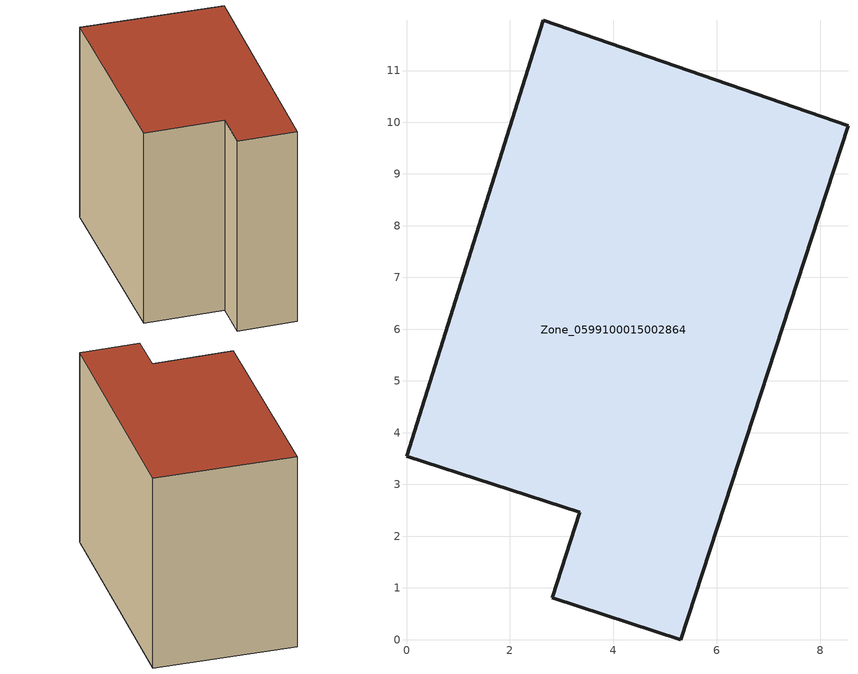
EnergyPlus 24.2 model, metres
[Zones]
Zone_0599100015002864
 floor ground (C_G): 2.82,0.81 3.35,2.46 0,3.55 2.64,11.97 8.53,9.94 5.3,0 z0.85
 wall outside (C_F): 3.35,2.46 2.82,0.81 5.3,0 8.53,9.94 2.64,11.97 0,3.55 3.35,2.46 z0.85:10.11
 roof outside (C_R): 8.53,9.94 2.64,11.97 0,3.55 3.35,2.46 2.82,0.81 5.3,0 z10.11
[BUILDING]
Pand.0599100015002864: North Axis=0; Terrain=City; Loads Convergence Tolerance Value=0.04; Temperature Convergence Tolerance Value=0.4; Solar Distribution=FullExterior; Maximum Number of Warmup Days=25; Minimum Number of Warmup Days=1
[Site:Location]
Rotterdam.The.Hague.AP_ZH_NLD Design_Conditions: Latitude=51.96; Longitude=4.45; Time Zone=1; Elevation=-4.5
[SITE:GROUNDTEMPERATURE:BUILDINGSURFACE]
18, 18, 18, 18, 18, 18, 18, 18, 18, 18, 18, 18
[MATERIAL] Thermal Absorptance=0.9; Solar Absorptance=0.7; Visible Absorptance=0.7
Name | Roughness | Thickness | Conductivity | Density | Specific Heat
G.TI.1965-1974 | MediumSmooth | 0.15 | 0.882353 | 540 | 1210
F.TI.1965-1974 | Rough | 0.3 | 0.697674 | 1920 | 840
R.TI.1965-1974 | MediumRough | 0.2 | 0.232558 | 1500 | 1000
[CONSTRUCTION]
C_G: G.TI.1965-1974
C_F: F.TI.1965-1974
C_R: R.TI.1965-1974
[ZONE]
Zone_0599100015002864: Type=1; Multiplier=1; Ceiling Height=Autocalculate; Volume=Autocalculate; Floor Area=autocalculate; Part of Total Floor Area=Yes
[ZONEINFILTRATION:DESIGNFLOWRATE]
Infil_Zone_0599100015002864: Zone or ZoneList or Space or SpaceList=Zone_0599100015002864; Schedule=AlwaysOn; Design Flow Rate Calculation Method=Flow/Area; Flow Rate per Floor Area=0.003; Constant Term Coefficient=1; Temperature Term Coefficient=0; Velocity Term Coefficient=0; Velocity Squared Term Coefficient=0
[HVACTEMPLATE:ZONE:IDEALLOADSAIRSYSTEM]
Zone_0599100015002864: Maximum Heating Supply Air Temperature=50; Minimum Cooling Supply Air Temperature=13; Maximum Heating Supply Air Humidity Ratio=0.0156; Minimum Cooling Supply Air Humidity Ratio=0.0077; Heating Limit=NoLimit; Cooling Limit=NoLimit; Dehumidification Control Type=ConstantSensibleHeatRatio; Cooling Sensible Heat Ratio=0.7; Dehumidification Setpoint=60; Humidification Control Type=None; Humidification Setpoint=30; Outdoor Air Method=None; Outdoor Air Flow Rate per Person=0.00944; Outdoor Air Flow Rate per Zone Floor Area=0; Outdoor Air Flow Rate per Zone=0; Demand Controlled Ventilation Type=None; Outdoor Air Economizer Type=NoEconomizer; Heat Recovery Type=None; Sensible Heat Recovery Effectiveness=0.7; Latent Heat Recovery Effectiveness=0.65
[ZONECONTROL:THERMOSTAT]
ThermostatControl_Zone_0599100015002864: Zone or ZoneList=Zone_0599100015002864; Control Type Schedule=DualSetpointControlType; Control 1=Thermostat_Zone_0599100015002864; Temperature Difference Between Cutout And Setpoint=0
[THERMOSTATSETPOINT:DUALSETPOINT]
Thermostat_Zone_0599100015002864: Heating Setpoint Temperature Schedule=HeatingSetpoint_Zone_0599100015002864; Cooling Setpoint Temperature Schedule=CoolingSetpoint_Zone_0599100015002864
[SCHEDULE:COMPACT]
HeatingSetpoint_Zone_0599100015002864: Through: 12/31, For: AllDays, Until: 24:00, 21
CoolingSetpoint_Zone_0599100015002864: Through: 12/31, For: AllDays, Until: 24:00, 24
DualSetpointControlType: Through: 12/31, For: AllDays, Until: 24:00, 4
AlwaysOn: Through: 12/31, For: AllDays, Until: 24:00, 1
